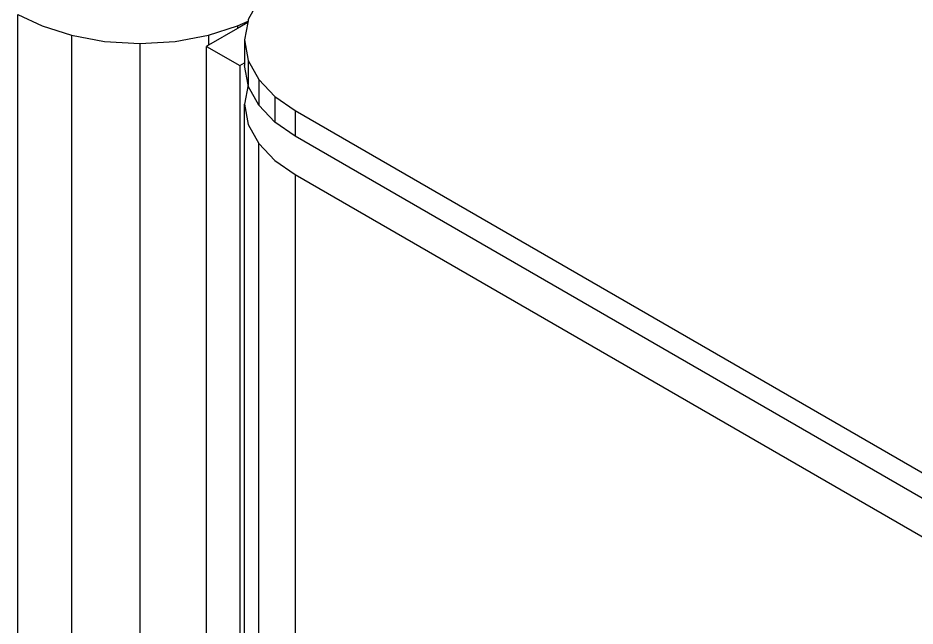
# Model space of a CAD drawing. Header units: millimetres. Extents: x 153 to 4750, y 92 to 3343.
# Drawn here: x 3311.8 to 3369, y 2813.6 to 2852.3 of the extents above; entities that cross this region are included whole.
import ezdxf

# ---------------------------------------------------------------- set-up
doc = ezdxf.new("R2010")
doc.units = ezdxf.units.MM

msp = doc.modelspace()

# ---------------------------------------------------------------- linework, layer by layer
for p, q in [((3327.198, 2853.447), (3326.527, 2852.226)), ((3311.837, 2774.99), (3311.837, 2852.557)), ((3311.837, 2852.557), (3313.382, 2851.815)), ((3325.848, 2851.815), (3326.51, 2852.133)), ((3326.493, 2852.037), (3325.848, 2851.665)), ((3326.493, 2852.037), (3326.293, 2850.924)), ((3326.51, 2852.133), (3326.493, 2852.037)), ((3326.527, 2852.226), (3326.51, 2852.133)), ((3313.382, 2851.815), (3315.247, 2851.22)), ((3323.984, 2851.22), (3325.848, 2851.815)), ((3325.848, 2851.665), (3323.984, 2850.589)), ((3325.848, 2851.815), (3325.848, 2851.665)), ((3315.247, 2851.22), (3317.361, 2850.832)), ((3315.247, 2851.22), (3315.247, 2773.652)), ((3317.361, 2850.832), (3319.615, 2850.697)), ((3319.615, 2850.697), (3321.869, 2850.832)), ((3319.615, 2850.697), (3319.615, 2773.13)), ((3321.869, 2850.832), (3323.984, 2851.22)), ((3323.984, 2851.22), (3323.984, 2850.589)), ((3326.293, 2850.924), (3326.527, 2849.623)), ((3326.293, 2850.924), (3326.293, 2849.472)), ((3323.984, 2850.589), (3323.858, 2850.516)), ((3323.858, 2850.516), (3325.979, 2849.291)), ((3323.858, 2773.629), (3323.858, 2850.516)), ((3326.527, 2849.623), (3326.513, 2848.067)), ((3326.527, 2849.623), (3327.198, 2848.402)), ((3325.979, 2849.291), (3326.293, 2849.472)), ((3325.979, 2849.291), (3325.979, 2771.724)), ((3326.293, 2849.472), (3326.293, 2849.291)), ((3326.513, 2848.067), (3326.293, 2849.291)), ((3327.198, 2848.402), (3328.229, 2847.326)), ((3327.198, 2848.402), (3327.198, 2846.769)), ((3326.513, 2848.067), (3326.293, 2846.842)), ((3326.527, 2847.99), (3326.513, 2848.067)), ((3327.198, 2846.769), (3326.527, 2847.99)), ((3328.229, 2847.326), (3329.515, 2846.433)), ((3328.229, 2847.326), (3328.229, 2845.693)), ((3326.293, 2846.842), (3326.527, 2845.54)), ((3326.293, 2771.905), (3326.293, 2846.842)), ((3328.229, 2845.693), (3327.198, 2846.769)), ((3329.515, 2846.433), (3625.086, 2675.786)), ((3329.515, 2846.433), (3329.515, 2844.8)), ((3326.527, 2845.54), (3327.198, 2844.319)), ((3329.515, 2844.8), (3328.229, 2845.693)), ((3625.086, 2674.152), (3329.515, 2844.8)), ((3327.198, 2844.319), (3328.229, 2843.243)), ((3327.198, 2766.752), (3327.198, 2844.319)), ((3328.229, 2843.243), (3329.515, 2842.351)), ((3329.515, 2842.351), (3625.086, 2671.703)), ((3329.515, 2842.351), (3329.515, 2764.784))]:
    msp.add_line(p, q)

doc.saveas('drawing.dxf')
